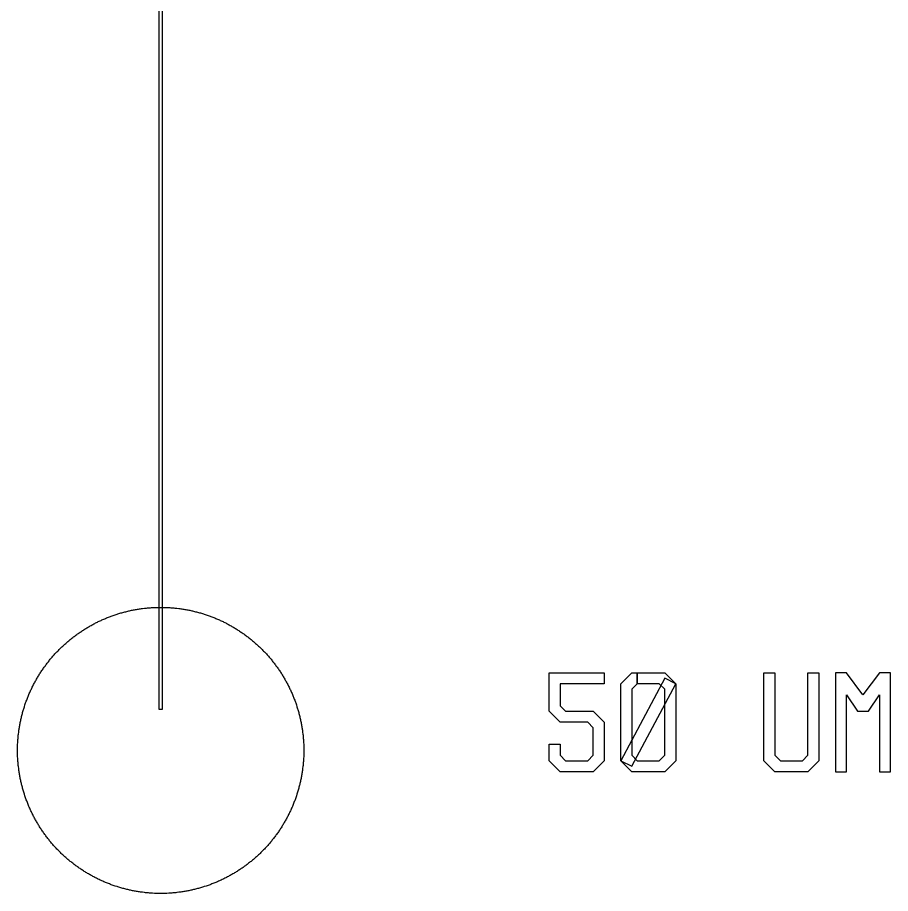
# Model space of a CAD drawing. Extents: x -30714 to 30714, y -38788 to 39084.
# Drawn here: x -999 to 5099, y -38788 to -32666 of the extents above; entities that cross this region are included whole.
import ezdxf

# ---------------------------------------------------------------- set-up
doc = ezdxf.new("R2010")
doc.units = 0
doc.layers.add('New_Layer', color=20, linetype='CONTINUOUS')
doc.layers.add('Poly', color=20, linetype='CONTINUOUS')

msp = doc.modelspace()

# ---------------------------------------------------------------- linework, layer by layer
at = {"layer": 'New_Layer'}
for points in [[(-12.5, -37500), (12.5, -37500), (12.5, -26500), (-12.5, -26500)], [(1000.75, -37802.55), (1000.45, -37816.65), (999.95, -37830.75), (999.25, -37844.8), (998.8, -37851.85), (998.35, -37858.85), (997.85, -37865.85), (997.25, -37872.9), (996.65, -37879.9), (995.95, -37886.95), (995.25, -37893.95), (994.5, -37900.95), (992.8, -37914.95), (991.9, -37921.9), (990.9, -37928.9), (989.9, -37935.85), (988.85, -37942.8), (987.75, -37949.75), (986.55, -37956.75), (985.35, -37963.65), (984.1, -37970.6), (982.8, -37977.5), (981.45, -37984.45), (980.05, -37991.3), (978.6, -37998.2), (977.1, -38005.05), (975.55, -38011.95), (973.95, -38018.8), (972.3, -38025.65), (970.6, -38032.5), (968.85, -38039.35), (967.05, -38046.15), (965.2, -38052.95), (963.35, -38059.7), (961.4, -38066.5), (959.4, -38073.3), (957.4, -38080), (955.3, -38086.75), (953.2, -38093.45), (948.8, -38106.85), (946.5, -38113.55), (944.2, -38120.2), (941.85, -38126.8), (939.45, -38133.45), (937, -38140.05), (934.5, -38146.6), (931.95, -38153.2), (929.35, -38159.75), (926.75, -38166.2), (924.05, -38172.75), (921.3, -38179.3), (918.55, -38185.7), (915.7, -38192.2), (912.85, -38198.6), (909.95, -38205), (907, -38211.4), (904, -38217.75), (900.95, -38224.1), (897.85, -38230.45), (894.7, -38236.8), (891.5, -38243.1), (888.3, -38249.35), (885.05, -38255.55), (881.75, -38261.75), (878.35, -38268), (875, -38274.1), (871.55, -38280.25), (868.05, -38286.4), (864.5, -38292.5), (860.95, -38298.55), (857.3, -38304.65), (853.7, -38310.6), (850, -38316.6), (846.2, -38322.65), (842.45, -38328.55), (838.6, -38334.5), (834.75, -38340.35), (830.85, -38346.2), (826.9, -38352), (822.9, -38357.85), (818.85, -38363.65), (814.8, -38369.35), (810.7, -38375.05), (806.55, -38380.75), (802.35, -38386.4), (798.1, -38392.05), (793.85, -38397.65), (789.55, -38403.2), (785.2, -38408.75), (780.8, -38414.25), (776.35, -38419.75), (771.9, -38425.2), (767.4, -38430.6), (762.85, -38436), (758.25, -38441.4), (753.65, -38446.65), (749, -38451.95), (744.3, -38457.2), (739.55, -38462.45), (734.8, -38467.65), (730.05, -38472.75), (725.15, -38477.9), (720.3, -38482.95), (715.4, -38488), (710.45, -38493.05), (705.45, -38498.05), (700.4, -38503), (695.35, -38507.9), (690.3, -38512.75), (685.15, -38517.65), (680.05, -38522.4), (674.85, -38527.15), (669.6, -38531.9), (664.35, -38536.6), (659.05, -38541.25), (653.8, -38545.85), (648.4, -38550.45), (643, -38555), (637.6, -38559.5), (632.15, -38563.95), (626.65, -38568.4), (621.15, -38572.8), (615.6, -38577.15), (610.05, -38581.45), (604.45, -38585.7), (598.8, -38589.95), (593.15, -38594.15), (587.45, -38598.3), (581.75, -38602.4), (576.05, -38606.45), (570.25, -38610.5), (564.4, -38614.5), (558.6, -38618.45), (552.75, -38622.35), (546.9, -38626.2), (540.95, -38630.05), (535.05, -38633.8), (529, -38637.6), (523, -38641.3), (517.05, -38644.9), (510.95, -38648.55), (504.9, -38652.1), (498.8, -38655.65), (492.65, -38659.15), (486.5, -38662.6), (480.4, -38665.95), (474.15, -38669.35), (467.95, -38672.65), (461.75, -38675.9), (455.5, -38679.1), (449.2, -38682.3), (442.85, -38685.45), (436.5, -38688.55), (430.15, -38691.6), (423.8, -38694.6), (417.4, -38697.55), (411, -38700.45), (404.6, -38703.3), (398.1, -38706.15), (391.7, -38708.9), (385.15, -38711.65), (378.6, -38714.35), (372.15, -38716.95), (365.6, -38719.55), (359, -38722.1), (352.45, -38724.6), (345.85, -38727.05), (339.2, -38729.45), (332.6, -38731.8), (325.95, -38734.1), (319.25, -38736.4), (305.85, -38740.8), (299.15, -38742.9), (292.4, -38745), (285.7, -38747), (278.9, -38749), (272.1, -38750.95), (265.35, -38752.8), (258.55, -38754.65), (251.75, -38756.45), (244.9, -38758.2), (238.05, -38759.9), (231.2, -38761.55), (224.35, -38763.15), (217.45, -38764.7), (210.6, -38766.2), (203.7, -38767.65), (196.85, -38769.05), (189.9, -38770.4), (183, -38771.7), (176.05, -38772.95), (169.15, -38774.15), (162.15, -38775.35), (155.2, -38776.45), (148.25, -38777.5), (141.3, -38778.5), (134.3, -38779.5), (127.35, -38780.4), (113.35, -38782.1), (106.35, -38782.85), (99.35, -38783.55), (92.3, -38784.25), (85.3, -38784.85), (78.25, -38785.45), (71.25, -38785.95), (64.25, -38786.4), (57.2, -38786.85), (43.15, -38787.55), (29.05, -38788.05), (14.95, -38788.35), (0.85, -38788.45), (-13.25, -38788.35), (-27.35, -38788.05), (-41.45, -38787.55), (-55.5, -38786.85), (-62.55, -38786.4), (-69.55, -38785.95), (-76.55, -38785.45), (-83.6, -38784.85), (-90.6, -38784.25), (-97.65, -38783.55), (-104.65, -38782.85), (-111.65, -38782.1), (-125.65, -38780.4), (-132.6, -38779.5), (-139.6, -38778.5), (-146.55, -38777.5), (-153.5, -38776.45), (-160.45, -38775.35), (-167.45, -38774.15), (-174.35, -38772.95), (-181.3, -38771.7), (-188.2, -38770.4), (-195.15, -38769.05), (-202, -38767.65), (-208.9, -38766.2), (-215.75, -38764.7), (-222.65, -38763.15), (-229.5, -38761.55), (-236.35, -38759.9), (-243.2, -38758.2), (-250.05, -38756.45), (-256.85, -38754.65), (-263.65, -38752.8), (-270.4, -38750.95), (-277.2, -38749), (-284, -38747), (-290.7, -38745), (-297.45, -38742.9), (-304.15, -38740.8), (-317.55, -38736.4), (-324.25, -38734.1), (-330.9, -38731.8), (-337.5, -38729.45), (-344.15, -38727.05), (-350.75, -38724.6), (-357.3, -38722.1), (-363.9, -38719.55), (-370.45, -38716.95), (-376.9, -38714.35), (-383.45, -38711.65), (-390, -38708.9), (-396.4, -38706.15), (-402.9, -38703.3), (-409.3, -38700.45), (-415.7, -38697.55), (-422.1, -38694.6), (-428.45, -38691.6), (-434.8, -38688.55), (-441.15, -38685.45), (-447.5, -38682.3), (-453.8, -38679.1), (-460.05, -38675.9), (-466.25, -38672.65), (-472.45, -38669.35), (-478.7, -38665.95), (-484.8, -38662.6), (-490.95, -38659.15), (-497.1, -38655.65), (-503.2, -38652.1), (-509.25, -38648.55), (-515.35, -38644.9), (-521.3, -38641.3), (-527.3, -38637.6), (-533.35, -38633.8), (-539.25, -38630.05), (-545.2, -38626.2), (-551.05, -38622.35), (-556.9, -38618.45), (-562.7, -38614.5), (-568.55, -38610.5), (-574.35, -38606.45), (-580.05, -38602.4), (-585.75, -38598.3), (-591.45, -38594.15), (-597.1, -38589.95), (-602.75, -38585.7), (-608.35, -38581.45), (-613.9, -38577.15), (-619.45, -38572.8), (-624.95, -38568.4), (-630.45, -38563.95), (-635.9, -38559.5), (-641.3, -38555), (-646.7, -38550.45), (-652.1, -38545.85), (-657.35, -38541.25), (-662.65, -38536.6), (-667.9, -38531.9), (-673.15, -38527.15), (-678.35, -38522.4), (-683.45, -38517.65), (-688.6, -38512.75), (-693.65, -38507.9), (-698.7, -38503), (-703.75, -38498.05), (-708.75, -38493.05), (-713.7, -38488), (-718.6, -38482.95), (-723.45, -38477.9), (-728.35, -38472.75), (-733.1, -38467.65), (-737.85, -38462.45), (-742.6, -38457.2), (-747.3, -38451.95), (-751.95, -38446.65), (-756.55, -38441.4), (-761.15, -38436), (-765.7, -38430.6), (-770.2, -38425.2), (-774.65, -38419.75), (-779.1, -38414.25), (-783.5, -38408.75), (-787.85, -38403.2), (-792.15, -38397.65), (-796.4, -38392.05), (-800.65, -38386.4), (-804.85, -38380.75), (-809, -38375.05), (-813.1, -38369.35), (-817.15, -38363.65), (-821.2, -38357.85), (-825.2, -38352), (-829.15, -38346.2), (-833.05, -38340.35), (-836.9, -38334.5), (-840.75, -38328.55), (-844.5, -38322.65), (-848.3, -38316.6), (-852, -38310.6), (-855.6, -38304.65), (-859.25, -38298.55), (-862.8, -38292.5), (-866.35, -38286.4), (-869.85, -38280.25), (-873.3, -38274.1), (-876.65, -38268), (-880.05, -38261.75), (-883.35, -38255.55), (-886.6, -38249.35), (-889.8, -38243.1), (-893, -38236.8), (-896.15, -38230.45), (-899.25, -38224.1), (-902.3, -38217.75), (-905.3, -38211.4), (-908.25, -38205), (-911.15, -38198.6), (-914, -38192.2), (-916.85, -38185.7), (-919.6, -38179.3), (-922.35, -38172.75), (-925.05, -38166.2), (-927.65, -38159.75), (-930.25, -38153.2), (-932.8, -38146.6), (-935.3, -38140.05), (-937.75, -38133.45), (-940.15, -38126.8), (-942.5, -38120.2), (-944.8, -38113.55), (-947.1, -38106.85), (-951.5, -38093.45), (-953.6, -38086.75), (-955.7, -38080), (-957.7, -38073.3), (-959.7, -38066.5), (-961.65, -38059.7), (-963.5, -38052.95), (-965.35, -38046.15), (-967.15, -38039.35), (-968.9, -38032.5), (-970.6, -38025.65), (-972.25, -38018.8), (-973.85, -38011.95), (-975.4, -38005.05), (-976.9, -37998.2), (-978.35, -37991.3), (-979.75, -37984.45), (-981.1, -37977.5), (-982.4, -37970.6), (-983.65, -37963.65), (-984.85, -37956.75), (-986.05, -37949.75), (-987.15, -37942.8), (-988.2, -37935.85), (-989.2, -37928.9), (-990.2, -37921.9), (-991.1, -37914.95), (-992.8, -37900.95), (-993.55, -37893.95), (-994.25, -37886.95), (-994.95, -37879.9), (-995.55, -37872.9), (-996.15, -37865.85), (-996.65, -37858.85), (-997.1, -37851.85), (-997.55, -37844.8), (-998.25, -37830.75), (-998.75, -37816.65), (-999.05, -37802.55), (-999.15, -37788.45), (-999.05, -37774.35), (-998.75, -37760.25), (-998.25, -37746.15), (-997.55, -37732.1), (-997.1, -37725.05), (-996.65, -37718.05), (-996.15, -37711.05), (-995.55, -37704), (-994.95, -37697), (-994.25, -37689.95), (-993.55, -37682.95), (-992.8, -37675.95), (-991.1, -37661.95), (-990.2, -37655), (-989.2, -37648), (-988.2, -37641.05), (-987.15, -37634.1), (-986.05, -37627.15), (-984.85, -37620.15), (-983.65, -37613.25), (-982.4, -37606.3), (-981.1, -37599.4), (-979.75, -37592.45), (-978.35, -37585.6), (-976.9, -37578.7), (-975.4, -37571.85), (-973.85, -37564.95), (-972.25, -37558.1), (-970.6, -37551.25), (-968.9, -37544.4), (-967.15, -37537.55), (-965.35, -37530.75), (-963.5, -37523.95), (-961.65, -37517.2), (-959.7, -37510.4), (-957.7, -37503.6), (-955.7, -37496.9), (-953.6, -37490.15), (-951.5, -37483.45), (-947.1, -37470.05), (-944.8, -37463.35), (-942.5, -37456.7), (-940.15, -37450.1), (-937.75, -37443.45), (-935.3, -37436.85), (-932.8, -37430.3), (-930.25, -37423.7), (-927.65, -37417.15), (-925.05, -37410.7), (-922.35, -37404.15), (-919.6, -37397.6), (-916.85, -37391.2), (-914, -37384.7), (-911.15, -37378.3), (-908.25, -37371.9), (-905.3, -37365.5), (-902.3, -37359.15), (-899.25, -37352.8), (-896.15, -37346.45), (-893, -37340.1), (-889.8, -37333.8), (-886.6, -37327.55), (-883.35, -37321.35), (-880.05, -37315.15), (-876.65, -37308.9), (-873.3, -37302.8), (-869.85, -37296.65), (-866.35, -37290.5), (-862.8, -37284.4), (-859.25, -37278.35), (-855.6, -37272.25), (-852, -37266.3), (-848.3, -37260.3), (-844.5, -37254.25), (-840.75, -37248.35), (-836.9, -37242.4), (-833.05, -37236.55), (-829.15, -37230.7), (-825.2, -37224.9), (-821.2, -37219.05), (-817.15, -37213.25), (-813.1, -37207.55), (-809, -37201.85), (-804.85, -37196.15), (-800.65, -37190.5), (-796.4, -37184.85), (-792.15, -37179.25), (-787.85, -37173.7), (-783.5, -37168.15), (-779.1, -37162.65), (-774.65, -37157.15), (-770.2, -37151.7), (-765.7, -37146.3), (-761.15, -37140.9), (-756.55, -37135.5), (-751.95, -37130.25), (-747.3, -37124.95), (-742.6, -37119.7), (-737.85, -37114.45), (-733.1, -37109.25), (-728.35, -37104.15), (-723.45, -37099), (-718.6, -37093.95), (-713.7, -37088.9), (-708.75, -37083.85), (-703.75, -37078.85), (-698.7, -37073.9), (-693.65, -37069), (-688.6, -37064.15), (-683.45, -37059.25), (-678.35, -37054.5), (-673.15, -37049.75), (-667.9, -37045), (-662.65, -37040.3), (-657.35, -37035.65), (-652.1, -37031.05), (-646.7, -37026.45), (-641.3, -37021.9), (-635.9, -37017.4), (-630.45, -37012.95), (-624.95, -37008.5), (-619.45, -37004.1), (-613.9, -36999.75), (-608.35, -36995.45), (-602.75, -36991.2), (-597.1, -36986.95), (-591.45, -36982.75), (-585.75, -36978.6), (-580.05, -36974.5), (-574.35, -36970.45), (-568.55, -36966.4), (-562.7, -36962.4), (-556.9, -36958.45), (-551.05, -36954.55), (-545.2, -36950.7), (-539.25, -36946.85), (-533.35, -36943.1), (-527.3, -36939.3), (-521.3, -36935.6), (-515.35, -36932), (-509.25, -36928.35), (-503.2, -36924.8), (-497.1, -36921.25), (-490.95, -36917.75), (-484.8, -36914.3), (-478.7, -36910.95), (-472.45, -36907.55), (-466.25, -36904.25), (-460.05, -36901), (-453.8, -36897.8), (-447.5, -36894.6), (-441.15, -36891.45), (-434.8, -36888.35), (-428.45, -36885.3), (-422.1, -36882.3), (-415.7, -36879.35), (-409.3, -36876.45), (-402.9, -36873.6), (-396.4, -36870.75), (-390, -36868), (-383.45, -36865.25), (-376.9, -36862.55), (-370.45, -36859.95), (-363.9, -36857.35), (-357.3, -36854.8), (-350.75, -36852.3), (-344.15, -36849.85), (-337.5, -36847.45), (-330.9, -36845.1), (-324.25, -36842.8), (-317.55, -36840.5), (-304.15, -36836.1), (-297.45, -36834), (-290.7, -36831.9), (-284, -36829.9), (-277.2, -36827.9), (-270.4, -36825.95), (-263.65, -36824.1), (-256.85, -36822.25), (-250.05, -36820.45), (-243.2, -36818.7), (-236.35, -36817), (-229.5, -36815.35), (-222.65, -36813.75), (-215.75, -36812.2), (-208.9, -36810.7), (-202, -36809.25), (-195.15, -36807.85), (-188.2, -36806.5), (-181.3, -36805.2), (-174.35, -36803.95), (-167.45, -36802.75), (-160.45, -36801.55), (-153.5, -36800.45), (-146.55, -36799.4), (-139.6, -36798.4), (-132.6, -36797.4), (-125.65, -36796.5), (-111.65, -36794.8), (-104.65, -36794.05), (-97.65, -36793.35), (-90.6, -36792.65), (-83.6, -36792.05), (-76.55, -36791.45), (-69.55, -36790.95), (-62.55, -36790.5), (-55.5, -36790.05), (-41.45, -36789.35), (-27.35, -36788.85), (-13.25, -36788.55), (0.85, -36788.45), (14.95, -36788.55), (29.05, -36788.85), (43.15, -36789.35), (57.2, -36790.05), (64.25, -36790.5), (71.25, -36790.95), (78.25, -36791.45), (85.3, -36792.05), (92.3, -36792.65), (99.35, -36793.35), (106.35, -36794.05), (113.35, -36794.8), (127.35, -36796.5), (134.3, -36797.4), (141.3, -36798.4), (148.25, -36799.4), (155.2, -36800.45), (162.15, -36801.55), (169.15, -36802.75), (176.05, -36803.95), (183, -36805.2), (189.9, -36806.5), (196.85, -36807.85), (203.7, -36809.25), (210.6, -36810.7), (217.45, -36812.2), (224.35, -36813.75), (231.2, -36815.35), (238.05, -36817), (244.9, -36818.7), (251.75, -36820.45), (258.55, -36822.25), (265.35, -36824.1), (272.1, -36825.95), (278.9, -36827.9), (285.7, -36829.9), (292.4, -36831.9), (299.15, -36834), (305.85, -36836.1), (319.25, -36840.5), (325.95, -36842.8), (332.6, -36845.1), (339.2, -36847.45), (345.85, -36849.85), (352.45, -36852.3), (359, -36854.8), (365.6, -36857.35), (372.15, -36859.95), (378.6, -36862.55), (385.15, -36865.25), (391.7, -36868), (398.1, -36870.75), (404.6, -36873.6), (411, -36876.45), (417.4, -36879.35), (423.8, -36882.3), (430.15, -36885.3), (436.5, -36888.35), (442.85, -36891.45), (449.2, -36894.6), (455.5, -36897.8), (461.75, -36901), (467.95, -36904.25), (474.15, -36907.55), (480.4, -36910.95), (486.5, -36914.3), (492.65, -36917.75), (498.8, -36921.25), (504.9, -36924.8), (510.95, -36928.35), (517.05, -36932), (523, -36935.6), (529, -36939.3), (535.05, -36943.1), (540.95, -36946.85), (546.9, -36950.7), (552.75, -36954.55), (558.6, -36958.45), (564.4, -36962.4), (570.25, -36966.4), (576.05, -36970.45), (581.75, -36974.5), (587.45, -36978.6), (593.15, -36982.75), (598.8, -36986.95), (604.45, -36991.2), (610.05, -36995.45), (615.6, -36999.75), (621.15, -37004.1), (626.65, -37008.5), (632.15, -37012.95), (637.6, -37017.4), (643, -37021.9), (648.4, -37026.45), (653.8, -37031.05), (659.05, -37035.65), (664.35, -37040.3), (669.6, -37045), (674.85, -37049.75), (680.05, -37054.5), (685.15, -37059.25), (690.3, -37064.15), (695.35, -37069), (700.4, -37073.9), (705.45, -37078.85), (710.45, -37083.85), (715.4, -37088.9), (720.3, -37093.95), (725.15, -37099), (730.05, -37104.15), (734.8, -37109.25), (739.55, -37114.45), (744.3, -37119.7), (749, -37124.95), (753.65, -37130.25), (758.25, -37135.5), (762.85, -37140.9), (767.4, -37146.3), (771.9, -37151.7), (776.35, -37157.15), (780.8, -37162.65), (785.2, -37168.15), (789.55, -37173.7), (793.85, -37179.25), (798.1, -37184.85), (802.35, -37190.5), (806.55, -37196.15), (810.7, -37201.85), (814.8, -37207.55), (818.85, -37213.25), (822.9, -37219.05), (826.9, -37224.9), (830.85, -37230.7), (834.75, -37236.55), (838.6, -37242.4), (842.45, -37248.35), (846.2, -37254.25), (850, -37260.3), (853.7, -37266.3), (857.3, -37272.25), (860.95, -37278.35), (864.5, -37284.4), (868.05, -37290.5), (871.55, -37296.65), (875, -37302.8), (878.35, -37308.9), (881.75, -37315.15), (885.05, -37321.35), (888.3, -37327.55), (891.5, -37333.8), (894.7, -37340.1), (897.85, -37346.45), (900.95, -37352.8), (904, -37359.15), (907, -37365.5), (909.95, -37371.9), (912.85, -37378.3), (915.7, -37384.7), (918.55, -37391.2), (921.3, -37397.6), (924.05, -37404.15), (926.75, -37410.7), (929.35, -37417.15), (931.95, -37423.7), (934.5, -37430.3), (937, -37436.85), (939.45, -37443.45), (941.85, -37450.1), (944.2, -37456.7), (946.5, -37463.35), (948.8, -37470.05), (953.2, -37483.45), (955.3, -37490.15), (957.4, -37496.9), (959.4, -37503.6), (961.4, -37510.4), (963.35, -37517.2), (965.2, -37523.95), (967.05, -37530.75), (968.85, -37537.55), (970.6, -37544.4), (972.3, -37551.25), (973.95, -37558.1), (975.55, -37564.95), (977.1, -37571.85), (978.6, -37578.7), (980.05, -37585.6), (981.45, -37592.45), (982.8, -37599.4), (984.1, -37606.3), (985.35, -37613.25), (986.55, -37620.15), (987.75, -37627.15), (988.85, -37634.1), (989.9, -37641.05), (990.9, -37648), (991.9, -37655), (992.8, -37661.95), (994.5, -37675.95), (995.25, -37682.95), (995.95, -37689.95), (996.65, -37697), (997.25, -37704), (997.85, -37711.05), (998.35, -37718.05), (998.8, -37725.05), (999.25, -37732.1), (999.95, -37746.15), (1000.45, -37760.25), (1000.75, -37774.35), (1000.85, -37788.45)]]:
    msp.add_lwpolyline(points, close=True, dxfattribs=at)
at = {"layer": 'Poly'}
for points in [[(3099.427, -37322.369), (2791.735, -37322.369), (2791.735, -37476.215), (2830.196, -37514.677), (3022.504, -37514.677), (3099.427, -37591.6), (3099.427, -37860.831), (3022.504, -37937.754), (2791.735, -37937.754), (2714.812, -37860.831), (2714.812, -37745.446), (2791.735, -37745.446), (2791.735, -37822.369), (2830.196, -37860.831), (2984.042, -37860.831), (3022.504, -37822.369), (3022.504, -37630.062), (2984.042, -37591.6), (2791.735, -37591.6), (2714.812, -37514.677), (2714.812, -37245.446), (3099.427, -37245.446)], [(3214.812, -37322.369), (3291.735, -37245.446), (3330.196, -37245.446), (3330.196, -37322.369), (3291.735, -37360.831), (3291.735, -37822.369), (3330.196, -37860.831), (3484.042, -37860.831), (3522.504, -37822.369), (3522.504, -37360.831), (3484.042, -37322.369), (3330.196, -37322.369), (3330.196, -37245.446), (3522.504, -37245.446), (3599.427, -37322.369), (3599.427, -37860.831), (3522.504, -37937.754), (3291.735, -37937.754), (3214.812, -37860.831)], [(3291.735, -37899.292), (3599.427, -37322.369), (3522.504, -37283.908), (3214.812, -37860.831)], [(4291.735, -37245.446), (4291.735, -37822.369), (4330.196, -37860.831), (4484.042, -37860.831), (4522.504, -37822.369), (4522.504, -37245.446), (4599.427, -37245.446), (4599.427, -37860.831), (4522.504, -37937.754), (4291.735, -37937.754), (4214.812, -37860.831), (4214.812, -37245.446)], [(4791.735, -37937.754), (4791.735, -37399.292), (4868.658, -37514.677), (4945.581, -37514.677), (5022.504, -37399.292), (5022.504, -37937.754), (5099.427, -37937.754), (5099.427, -37245.446), (5022.504, -37245.446), (4907.119, -37399.292), (4791.735, -37245.446), (4714.812, -37245.446), (4714.812, -37937.754)]]:
    msp.add_lwpolyline(points, close=True, dxfattribs=at)

doc.saveas('drawing.dxf')
